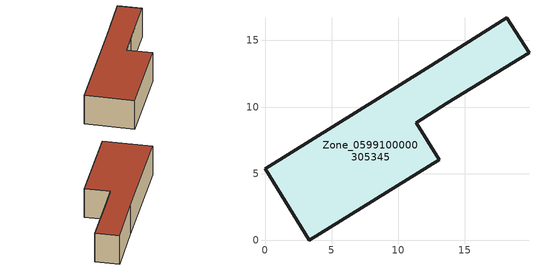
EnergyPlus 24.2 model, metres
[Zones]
Zone_0599100000305345
 floor ground (C_G): 3.32,0 0,5.36 12.16,12.91 18.15,16.72 19.81,14.09 13.63,10.29 11.34,8.81 13.09,6.05 z0
 wall outside (C_F): 19.81,14.09 18.15,16.72 12.16,12.91 0,5.36 3.32,0 13.09,6.05 11.34,8.81 13.63,10.29 19.81,14.09 z0:4.07
 roof outside (C_R): 0,5.36 3.32,0 13.09,6.05 11.34,8.81 13.63,10.29 19.81,14.09 18.15,16.72 12.16,12.91 z4.07
[BUILDING]
Pand.0599100000305345: North Axis=0; Terrain=City; Loads Convergence Tolerance Value=0.04; Temperature Convergence Tolerance Value=0.4; Solar Distribution=FullExterior; Maximum Number of Warmup Days=25; Minimum Number of Warmup Days=1
[Site:Location]
Rotterdam.The.Hague.AP_ZH_NLD Design_Conditions: Latitude=51.96; Longitude=4.45; Time Zone=1; Elevation=-4.5
[SITE:GROUNDTEMPERATURE:BUILDINGSURFACE]
18, 18, 18, 18, 18, 18, 18, 18, 18, 18, 18, 18
[MATERIAL] Thermal Absorptance=0.9; Solar Absorptance=0.7; Visible Absorptance=0.7
Name | Roughness | Thickness | Conductivity | Density | Specific Heat
G.TI.1946 | MediumSmooth | 0.15 | 1 | 540 | 1210
F.TI.1946 | Rough | 0.3 | 0.857143 | 1920 | 840
R.TI.1946 | MediumRough | 0.2 | 0.1 | 1500 | 1000
[CONSTRUCTION]
C_G: G.TI.1946
C_F: F.TI.1946
C_R: R.TI.1946
[ZONE]
Zone_0599100000305345: Type=1; Multiplier=1; Ceiling Height=Autocalculate; Volume=Autocalculate; Floor Area=autocalculate; Part of Total Floor Area=Yes
[ZONEINFILTRATION:DESIGNFLOWRATE]
Infil_Zone_0599100000305345: Zone or ZoneList or Space or SpaceList=Zone_0599100000305345; Schedule=AlwaysOn; Design Flow Rate Calculation Method=Flow/Area; Flow Rate per Floor Area=0.003; Constant Term Coefficient=1; Temperature Term Coefficient=0; Velocity Term Coefficient=0; Velocity Squared Term Coefficient=0
[HVACTEMPLATE:ZONE:IDEALLOADSAIRSYSTEM]
Zone_0599100000305345: Maximum Heating Supply Air Temperature=50; Minimum Cooling Supply Air Temperature=13; Maximum Heating Supply Air Humidity Ratio=0.0156; Minimum Cooling Supply Air Humidity Ratio=0.0077; Heating Limit=NoLimit; Cooling Limit=NoLimit; Dehumidification Control Type=ConstantSensibleHeatRatio; Cooling Sensible Heat Ratio=0.7; Dehumidification Setpoint=60; Humidification Control Type=None; Humidification Setpoint=30; Outdoor Air Method=None; Outdoor Air Flow Rate per Person=0.00944; Outdoor Air Flow Rate per Zone Floor Area=0; Outdoor Air Flow Rate per Zone=0; Demand Controlled Ventilation Type=None; Outdoor Air Economizer Type=NoEconomizer; Heat Recovery Type=None; Sensible Heat Recovery Effectiveness=0.7; Latent Heat Recovery Effectiveness=0.65
[ZONECONTROL:THERMOSTAT]
ThermostatControl_Zone_0599100000305345: Zone or ZoneList=Zone_0599100000305345; Control Type Schedule=DualSetpointControlType; Control 1=Thermostat_Zone_0599100000305345; Temperature Difference Between Cutout And Setpoint=0
[THERMOSTATSETPOINT:DUALSETPOINT]
Thermostat_Zone_0599100000305345: Heating Setpoint Temperature Schedule=HeatingSetpoint_Zone_0599100000305345; Cooling Setpoint Temperature Schedule=CoolingSetpoint_Zone_0599100000305345
[SCHEDULE:COMPACT]
HeatingSetpoint_Zone_0599100000305345: Through: 12/31, For: AllDays, Until: 24:00, 21
CoolingSetpoint_Zone_0599100000305345: Through: 12/31, For: AllDays, Until: 24:00, 24
DualSetpointControlType: Through: 12/31, For: AllDays, Until: 24:00, 4
AlwaysOn: Through: 12/31, For: AllDays, Until: 24:00, 1
